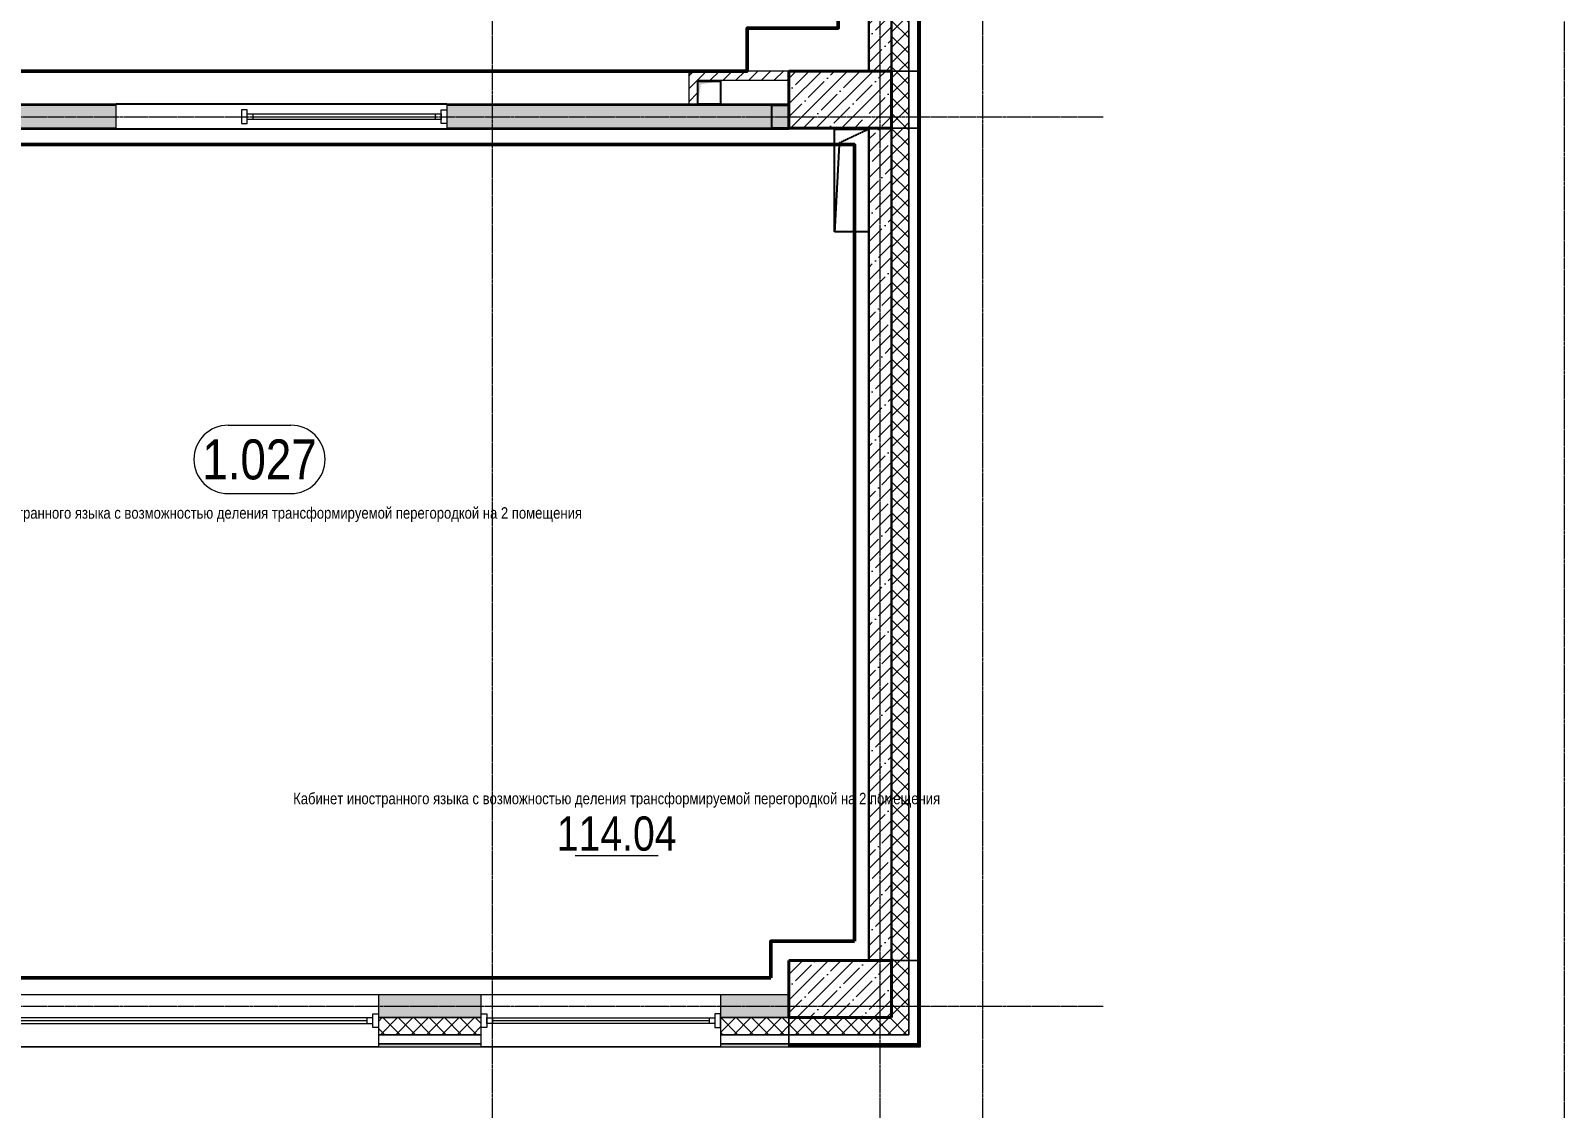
# Model space of a CAD drawing. Header units: millimetres. Extents: x -7155 to 483283, y -227682 to 148426.
# Drawn here: x 20150 to 33600, y 12604 to 22054 of the extents above; entities that cross this region are included whole.
import ezdxf
from ezdxf.enums import TextEntityAlignment as Align

# ---------------------------------------------------------------- set-up
doc = ezdxf.new("R2010")
doc.units = ezdxf.units.MM
for name, pattern in [('CENTER2', [28.575, 19.05, -3.175, 3.175, -3.175]), ('HIDDEN', [9.525, 6.35, -3.175]), ('HIDDEN2', [4.7625, 3.175, -1.5875])]:
    doc.linetypes.add(name, pattern=pattern)
doc.layers.get('Defpoints').update_dxf_attribs({"color": 140})
for name, color, linetype, lineweight, true_color in [('A-AREA', 7, 'Continuous', 15, 0x7f7f7f), ('АР_Оси_РД_100', 7, 'Continuous', 0, 0x525252), ('РД_Витраж_вн', 7, 'Continuous', 25, 0x148aff), ('РД_Оси_100', 7, 'Continuous', 0, 0x525252), ('РД_проем_инж перемыч_фахверк', 7, 'Continuous', 18, 0xff1f1f)]:
    doc.layers.add(name, color=color, linetype=linetype, lineweight=lineweight, true_color=true_color)
for name, color, linetype, lineweight in [('A-Wall_Материал_Газоблок_Контур', 250, 'Continuous', 0), ('АР_Area', 5, 'Continuous', 5), ('АР_Колонны', 70, 'Continuous', 30), ('АР_Окна', 4, 'Continuous', 5), ('АР_площадь пом', 5, 'Continuous', 5), ('АР_Стены ЖБ', 7, 'Continuous', 30), ('АР_Стены ПЕНОблок', 52, 'Continuous', 20), ('АР_Тонкая', 254, 'Continuous', 5), ('АР_Утеплитель', 31, 'Continuous', 0), ('АР_Штриховка', 8, 'Continuous', 0)]:
    doc.layers.add(name, color=color, linetype=linetype, lineweight=lineweight)
doc.layers.add('РД_Проем', color=230, linetype='Continuous', lineweight=0, plot=False)
doc.styles.add('style1', font='ARIALN.TTF')
pattern_1 = [(360, (-4e-12, 0), (4e-17, 1), [])]

# ---------------------------------------------------------------- blocks, each defined once
blk = doc.blocks.new('СОШ_2200_АР_ОСИ_М100_28.05.24')
at = {"layer": 'АР_Оси_РД_100', "linetype": 'CENTER2'}
for p, q in [((24200, -6155), (24200, 139938.679)), ((27600, -6155), (27600, 139938.679)), ((-5954.958, 21300), (29555, 21300)), ((-5954.958, 13500), (29555, 13500))]:
    blk.add_line(p, q, dxfattribs=at)
for points in [[(28500, -6155), (28500, 139938.679)], [(33600, 139938.679), (33600, -6155)]]:
    blk.add_lwpolyline(points, dxfattribs=at)
blk = doc.blocks.new('MOK-МаркаПом_овал_ареал')
for p, q in [((-2.75, 3), (2.75, 3)), ((-2.75, -3), (2.75, -3))]:
    blk.add_line(p, q)
for centre, radius, start, end in [((-2.75, 0), 3, 90, 270), ((2.75, 0), 3, 270, 90), ((-3.75, 0), 3.5, 0, 0.001)]:
    blk.add_arc(centre, radius, start, end)
at = {"color": 0, "style": 'style1'}
blk.add_attdef('АР-ПОМЕЩЕНИЕ:НОМЕР', text='', height=3.5, dxfattribs=at).set_placement((0, 0), align=Align.MIDDLE)
blk = doc.blocks.new('MOK-МаркаПомещения1')
at = {"layer": 'A-AREA', "color": 0}
blk.add_line((-3.65, -1.94), (3.65, -1.94), dxfattribs=at)
at = {"layer": 'A-AREA', "color": 0, "style": 'style1'}
blk.add_attdef('АР-ПОМЕЩЕНИЕ:ПЛОЩАДЬ', text='', height=3, dxfattribs=at).set_placement((0, 0), align=Align.MIDDLE)

msp = doc.modelspace()

# ---------------------------------------------------------------- hatches: boundary and pattern name
at = {"layer": 'АР_Штриховка', "linetype": 'Continuous', "lineweight": 0, "true_color": 0x000000}
h = msp.add_hatch(dxfattribs=at)
h.set_pattern_fill('ANSI35', color=18, scale=25, angle=-360, style=0)
h.paths.add_polyline_path([(27700, 26000), (27500, 26000), (27500, 21700), (27700, 21700)], flags=0)
h = msp.add_hatch(dxfattribs=at)
h.set_pattern_fill('ANSI37', color=18, scale=30, angle=-360, style=0)
h.paths.add_polyline_path([(27850, 26000), (27700, 26000), (27700, 21700), (27850, 21700)], flags=0)
h = msp.add_hatch(dxfattribs=at)
h.set_pattern_fill('_U', color=18, angle=-360, style=0, pattern_type=0)
h.set_pattern_definition([(360, (-7e-12, 0), (4e-17, 1), [])])
h.paths.add_polyline_path([(27955, 26000), (27930, 26000), (27930, 21700), (27955, 21700)], flags=0)
at = {"layer": 'АР_Штриховка', "linetype": 'Continuous', "lineweight": 0, "ltscale": 0.5, "true_color": 0x000000}
h = msp.add_hatch(dxfattribs=at)
h.set_pattern_fill('ANSI31', color=18, scale=25, angle=-360, style=0)
h.paths.add_polyline_path([(26001, 21620), (25921, 21700), (25921, 21410), (26001, 21410)], flags=0)
h = msp.add_hatch(dxfattribs=at)
h.set_pattern_fill('ANSI31', color=18, scale=25, style=0)
h.paths.add_polyline_path([(26800, 21620), (26800, 21700), (25921, 21700), (26001, 21620)], flags=0)
at = {"layer": 'АР_Штриховка', "linetype": 'Continuous', "lineweight": 5, "true_color": 0x000000}
h = msp.add_hatch(dxfattribs=at)
h.set_pattern_fill('ANSI35', color=18, scale=25, angle=1.3e-14, style=0)
h.paths.add_polyline_path([(27700, 21200), (27700, 21700), (26800, 21700), (26800, 21200)], flags=0)
at = {"layer": 'АР_Штриховка', "linetype": 'Continuous', "lineweight": 0, "true_color": 0x000000}
h = msp.add_hatch(dxfattribs=at)
h.set_pattern_fill('ANSI37', color=18, scale=30, angle=-360, style=0)
h.paths.add_polyline_path([(27850, 21700), (27700, 21700), (27700, 21200), (27850, 21200)], flags=0)
h = msp.add_hatch(dxfattribs=at)
h.set_pattern_fill('_U', color=18, angle=-360, style=0, pattern_type=0)
h.set_pattern_definition(pattern_1)
h.paths.add_polyline_path([(27955, 21700), (27930, 21700), (27930, 21200), (27955, 21200)], flags=0)
h = msp.add_hatch(dxfattribs=at)
h.set_pattern_fill('AR-CONC', color=18, angle=45, style=0)
h.paths.add_polyline_path([(19900, 21400), (19900, 21200), (20900, 21200), (20900, 21400)], flags=0)
h.paths.add_polyline_path([(23800, 21400), (23800, 21200), (26800, 21200), (26800, 21400)], flags=0)
h = msp.add_hatch(dxfattribs=at)
h.set_pattern_fill('ANSI35', color=18, scale=25, angle=-360, style=0)
h.paths.add_polyline_path([(27700, 21200), (27500, 21200), (27500, 13900), (27700, 13900)], flags=0)
h = msp.add_hatch(dxfattribs=at)
h.set_pattern_fill('ANSI37', color=18, scale=30, angle=-360, style=0)
h.paths.add_polyline_path([(27850, 21200), (27700, 21200), (27700, 13900), (27850, 13900)], flags=0)
h = msp.add_hatch(dxfattribs=at)
h.set_pattern_fill('_U', color=18, angle=-360, style=0, pattern_type=0)
h.set_pattern_definition(pattern_1)
h.paths.add_polyline_path([(27955, 21200), (27930, 21200), (27930, 13900), (27955, 13900)], flags=0)
at = {"layer": 'АР_Штриховка', "linetype": 'Continuous', "lineweight": 5, "true_color": 0x000000}
h = msp.add_hatch(dxfattribs=at)
h.set_pattern_fill('ANSI35', color=18, scale=25, angle=1.3e-14, style=0)
h.paths.add_polyline_path([(27700, 13400), (27700, 13900), (26800, 13900), (26800, 13400)], flags=0)
at = {"layer": 'АР_Штриховка', "linetype": 'Continuous', "lineweight": 0, "true_color": 0x000000}
h = msp.add_hatch(dxfattribs=at)
h.set_pattern_fill('ANSI37', color=18, scale=30, angle=-360, style=0)
h.paths.add_polyline_path([(27850, 13900), (27700, 13900), (27700, 13400), (27850, 13250)], flags=0)
h = msp.add_hatch(dxfattribs=at)
h.set_pattern_fill('_U', color=18, angle=-360, style=0, pattern_type=0)
h.set_pattern_definition(pattern_1)
h.paths.add_polyline_path([(27955, 13900), (27930, 13900), (27930, 13170), (27955, 13145)], flags=0)
h = msp.add_hatch(dxfattribs=at)
h.set_pattern_fill('AR-CONC', color=18, angle=-360, style=0)
h.paths.add_polyline_path([(26800, 13400), (26800, 13600), (26200, 13600), (26200, 13400)], flags=0)
h.paths.add_polyline_path([(24100, 13400), (24100, 13600), (23200, 13600), (23200, 13400)], flags=0)
h.paths.add_polyline_path([(19900, 13400), (19900, 13600), (19000, 13600), (19000, 13400)], flags=0)
h.paths.add_polyline_path([(17800, 13400), (17800, 13600), (16600, 13600), (16600, 13400)], flags=0)
h.paths.add_polyline_path([(13300, 13400), (13300, 13600), (11800, 13600), (11800, 13400)], flags=0)
h.paths.add_polyline_path([(10600, 13400), (10600, 13600), (9700, 13600), (9700, 13400)], flags=0)
h.paths.add_polyline_path([(8200, 13400), (8200, 13600), (7900, 13600), (7900, 13400)], flags=0)
h = msp.add_hatch(dxfattribs=at)
h.set_pattern_fill('ANSI37', color=18, scale=30, angle=-360, style=0)
h.paths.add_polyline_path([(26800, 13250), (26800, 13400), (26200, 13400), (26200, 13250)], flags=0)
h.paths.add_polyline_path([(24100, 13250), (24100, 13400), (23200, 13400), (23200, 13250)], flags=0)
h.paths.add_polyline_path([(19900, 13250), (19900, 13400), (19000, 13400), (19000, 13250)], flags=0)
h.paths.add_polyline_path([(17800, 13250), (17800, 13400), (16600, 13400), (16600, 13250)], flags=0)
h.paths.add_polyline_path([(13300, 13250), (13300, 13400), (11800, 13400), (11800, 13250)], flags=0)
h.paths.add_polyline_path([(10600, 13250), (10600, 13400), (9700, 13400), (9700, 13250)], flags=0)
h.paths.add_polyline_path([(8200, 13250), (8200, 13400), (7900, 13400), (7900, 13250)], flags=0)
h = msp.add_hatch(dxfattribs=at)
h.set_pattern_fill('ANSI37', color=18, scale=30, angle=360, style=0)
h.paths.add_polyline_path([(27850, 13250), (27700, 13400), (26800, 13400), (26800, 13250)], flags=0)
h = msp.add_hatch(dxfattribs=at)
h.set_pattern_fill('_U', color=18, angle=-360, style=0, pattern_type=0)
h.set_pattern_definition([(360, (-1e-11, 3e-11), (4e-16, 1), [])])
h.paths.add_polyline_path([(26800, 13145), (26800, 13170), (26200, 13170), (26200, 13145)], flags=0)
h.paths.add_polyline_path([(24100, 13145), (24100, 13170), (23200, 13170), (23200, 13145)], flags=0)
h.paths.add_polyline_path([(19900, 13145), (19900, 13170), (19000, 13170), (19000, 13145)], flags=0)
h.paths.add_polyline_path([(17800, 13145), (17800, 13170), (16600, 13170), (16600, 13145)], flags=0)
h.paths.add_polyline_path([(13300, 13145), (13300, 13170), (11800, 13170), (11800, 13145)], flags=0)
h.paths.add_polyline_path([(10600, 13145), (10600, 13170), (9700, 13170), (9700, 13145)], flags=0)
h.paths.add_polyline_path([(8200, 13145), (8200, 13170), (7900, 13170), (7900, 13145)], flags=0)
h = msp.add_hatch(dxfattribs=at)
h.set_pattern_fill('_U', color=18, angle=360, style=0, pattern_type=0)
h.set_pattern_definition([(360, (0, 0), (0, 1), [])])
h.paths.add_polyline_path([(27955, 13145), (27930, 13170), (26800, 13170), (26800, 13145)], flags=0)

# ---------------------------------------------------------------- linework, layer by layer
at = {"color": 18, "linetype": 'Continuous', "true_color": 0x000000}
for p, q in [((26001, 21411), (26001, 21611)), ((26001, 21611), (26201, 21611)), ((26201, 21611), (26201, 21411)), ((26201, 21411), (26001, 21411)), ((26650, 21200), (26650, 21400)), ((26650, 21400), (26800, 21400)), ((26800, 21400), (26800, 21200)), ((26800, 21200), (26650, 21200))]:
    msp.add_line(p, q, dxfattribs=at)
at = {"color": 18, "linetype": 'HIDDEN', "ltscale": 0.07, "true_color": 0x000000}
for p, q in [((27200, 21190), (27500, 21190)), ((27200, 20290), (27200, 21190)), ((27500, 21190), (27241, 21069)), ((27500, 21190), (27500, 20290)), ((27241, 21069), (27200, 20290)), ((27500, 20290), (27200, 20290))]:
    msp.add_line(p, q, dxfattribs=at)
at = {"color": 1, "lineweight": 50}
for points in [[(12013, 13770), (8049, 13770), (8049, 23114), (8049, 23114), (340, 23121), (340, 26400), (8107, 26400), (8107, 38493), (11900, 38493), (11906, 33940), (11084, 33940), (11084, 32130), (11084, 25094), (20554, 25094), (20520, 26066), (26487, 26066), (26487, 25653), (27232, 25653), (27232, 22077), (26434, 22077), (26434, 21700), (11906, 21700), (11906, 13770)], [(26640, 13748), (12538, 13748), (12538, 21055), (27374, 21055), (27374, 14070)], [(26640, 13748), (26640, 14070), (27374, 14070)]]:
    msp.add_lwpolyline(points, dxfattribs=at)
at = {"color": 18, "linetype": 'Continuous', "true_color": 0x000000}
for points in [[(26001, 21411), (26001, 21611), (26028, 21584), (26201, 21611)], [(26650, 21200), (26650, 21400), (26725, 21300), (26800, 21400)]]:
    msp.add_solid(points, dxfattribs=at)
at = {"layer": 'A-Wall_Материал_Газоблок_Контур', "color": 18, "linetype": 'Continuous', "lineweight": 0, "true_color": 0x000000}
for p, q in [((23200, 13600), (19900, 13600)), ((26200, 13600), (24100, 13600)), ((19900, 13145), (23200, 13145)), ((24100, 13145), (26200, 13145))]:
    msp.add_line(p, q, dxfattribs=at)
at = {"layer": 'АР_Колонны', "color": 18, "linetype": 'HIDDEN2', "lineweight": 25, "true_color": 0x000000}
for p, q in [((26800, 21700), (27700, 21700)), ((26800, 21200), (26800, 21700)), ((27700, 21700), (27700, 21200)), ((27700, 21200), (26800, 21200)), ((26800, 13900), (27700, 13900)), ((26800, 13400), (26800, 13900)), ((27700, 13900), (27700, 13400)), ((27700, 13400), (26800, 13400))]:
    msp.add_line(p, q, dxfattribs=at)
at = {"layer": 'АР_Колонны', "color": 18, "linetype": 'Continuous', "lineweight": 30, "true_color": 0x000000}
for p, q in [((26800, 21700), (26800, 21200)), ((27700, 21700), (26800, 21700)), ((27700, 21200), (27700, 21700)), ((26800, 21200), (27700, 21200)), ((26800, 13900), (26800, 13400)), ((27700, 13900), (26800, 13900)), ((27700, 13400), (27700, 13900)), ((26800, 13400), (27700, 13400))]:
    msp.add_line(p, q, dxfattribs=at)
at = {"layer": 'АР_Окна', "color": 18, "linetype": 'Continuous', "lineweight": 5, "true_color": 0x000000}
for p, q in [((22000, 21410), (23800, 21410)), ((22100, 21275), (22100, 21325)), ((22100, 21300), (23700, 21300)), ((23700, 21275), (23700, 21325)), ((22000, 21190), (23800, 21190)), ((23200, 13600), (19900, 13600)), ((26200, 13600), (24100, 13600)), ((23100, 13373), (20000, 13373)), ((23100, 13348), (23100, 13398)), ((24200, 13398), (24200, 13348)), ((26100, 13373), (24200, 13373)), ((26100, 13398), (26100, 13348)), ((23200, 13145), (19900, 13145)), ((26200, 13145), (24100, 13145))]:
    msp.add_line(p, q, dxfattribs=at)
for points in [[(22050, 21360), (22000, 21360), (22000, 21240), (22050, 21240)], [(22050, 21275), (22050, 21325), (23750, 21325), (23750, 21275)], [(23750, 21360), (23800, 21360), (23800, 21240), (23750, 21240)], [(23150, 13348), (23150, 13398), (19950, 13398), (19950, 13348)], [(23150, 13433), (23200, 13433), (23200, 13313), (23150, 13313)], [(24150, 13313), (24100, 13313), (24100, 13433), (24150, 13433)], [(26150, 13398), (26150, 13348), (24150, 13348), (24150, 13398)], [(26150, 13313), (26200, 13313), (26200, 13433), (26150, 13433)]]:
    msp.add_lwpolyline(points, close=True, dxfattribs=at)
at = {"layer": 'АР_Стены ЖБ', "color": 18, "linetype": 'Continuous', "lineweight": 30, "true_color": 0x000000}
for p, q in [((27500, 26000), (27500, 21700)), ((27700, 21700), (27700, 26000)), ((27500, 21700), (27700, 21700)), ((27700, 21200), (27500, 21200)), ((27500, 21200), (27500, 13900)), ((27700, 13900), (27700, 21200)), ((27500, 13900), (27700, 13900))]:
    msp.add_line(p, q, dxfattribs=at)
at = {"layer": 'АР_Стены ЖБ', "color": 18, "linetype": 'Continuous', "lineweight": 40, "true_color": 0x000000}
for p, q in [((27700, 21700), (26800, 21700)), ((26800, 21700), (26800, 21200)), ((27700, 21200), (27700, 21700)), ((26800, 21200), (27700, 21200)), ((27700, 13900), (26800, 13900)), ((26800, 13900), (26800, 13400)), ((27700, 13400), (27700, 13900)), ((26800, 13400), (27700, 13400))]:
    msp.add_line(p, q, dxfattribs=at)
at = {"layer": 'АР_Стены ПЕНОблок', "color": 18, "linetype": 'Continuous', "lineweight": 20, "true_color": 0x000000}
for p, q in [((25921, 21700), (25921, 21410)), ((26800, 21700), (25921, 21700)), ((26800, 21620), (26800, 21700)), ((26001, 21410), (26001, 21620)), ((26001, 21620), (26800, 21620)), ((20900, 21400), (19900, 21400)), ((20900, 21200), (20900, 21400)), ((23800, 21400), (23800, 21200)), ((26800, 21400), (23800, 21400)), ((25921, 21410), (26001, 21410)), ((26800, 21200), (26800, 21400)), ((19900, 21200), (20900, 21200)), ((23800, 21200), (26800, 21200)), ((24100, 13600), (23200, 13600)), ((23200, 13600), (23200, 13400)), ((24100, 13400), (24100, 13600)), ((26800, 13600), (26200, 13600)), ((26200, 13600), (26200, 13400)), ((26800, 13400), (26800, 13600)), ((23200, 13400), (24100, 13400)), ((26200, 13400), (26800, 13400))]:
    msp.add_line(p, q, dxfattribs=at)
at = {"layer": 'АР_Тонкая', "color": 18, "linetype": 'Continuous', "lineweight": 5, "true_color": 0x000000}
for p, q in [((27850, 26000), (27850, 21700)), ((27930, 21700), (27930, 26000)), ((27930, 26000), (27930, 21700)), ((27955, 21700), (27955, 26000)), ((27850, 21700), (27930, 21700)), ((27930, 21700), (27850, 21700)), ((27850, 21700), (27850, 21200)), ((27930, 21700), (27955, 21700)), ((27930, 21200), (27930, 21700)), ((27955, 21700), (27930, 21700)), ((27930, 21700), (27930, 21200)), ((27955, 21200), (27955, 21700)), ((27930, 21200), (27850, 21200)), ((27850, 21200), (27850, 13900)), ((27850, 21200), (27930, 21200)), ((27930, 13900), (27930, 21200)), ((27955, 21200), (27930, 21200)), ((27930, 21200), (27930, 13900)), ((27930, 21200), (27955, 21200)), ((27955, 13900), (27955, 21200)), ((27850, 13900), (27930, 13900)), ((27930, 13900), (27850, 13900)), ((27850, 13900), (27850, 13250)), ((27930, 13900), (27955, 13900)), ((27930, 13170), (27930, 13900)), ((27955, 13900), (27930, 13900)), ((27930, 13900), (27930, 13170)), ((27955, 13145), (27955, 13900)), ((24100, 13250), (23200, 13250)), ((23200, 13250), (23200, 13170)), ((24100, 13170), (24100, 13250)), ((26800, 13250), (26200, 13250)), ((26200, 13250), (26200, 13170)), ((26800, 13170), (26800, 13250)), ((27850, 13250), (26800, 13250)), ((26800, 13250), (26800, 13170)), ((23200, 13170), (24100, 13170)), ((24100, 13170), (23200, 13170)), ((23200, 13170), (23200, 13145)), ((23200, 13145), (24100, 13145)), ((24100, 13145), (24100, 13170)), ((26200, 13170), (26800, 13170)), ((26800, 13170), (26200, 13170)), ((26200, 13170), (26200, 13145)), ((26200, 13145), (26800, 13145)), ((26800, 13145), (26800, 13170)), ((26800, 13170), (27930, 13170)), ((27930, 13170), (26800, 13170)), ((26800, 13170), (26800, 13145)), ((26800, 13145), (27955, 13145))]:
    msp.add_line(p, q, dxfattribs=at)
at = {"layer": 'АР_Тонкая', "color": 18, "linetype": 'Continuous', "lineweight": 0, "true_color": 0x000000}
for p, q in [((20900, 21410), (19900, 21410)), ((19900, 21400), (20900, 21400)), ((20900, 21400), (20900, 21410)), ((23800, 21410), (23800, 21400)), ((26800, 21410), (23800, 21410)), ((23800, 21400), (26800, 21400)), ((26800, 21400), (26800, 21410)), ((20900, 21200), (19900, 21200)), ((19900, 21190), (20900, 21190)), ((20900, 21190), (20900, 21200)), ((23800, 21200), (23800, 21190)), ((26800, 21200), (23800, 21200)), ((23800, 21190), (26800, 21190)), ((26800, 21190), (26800, 21200))]:
    msp.add_line(p, q, dxfattribs=at)
at = {"layer": 'АР_Утеплитель', "color": 18, "linetype": 'Continuous', "lineweight": 0, "true_color": 0x000000}
for p, q in [((27700, 26000), (27700, 21700)), ((27850, 21700), (27850, 26000)), ((27700, 21700), (27850, 21700)), ((27850, 21700), (27700, 21700)), ((27700, 21700), (27700, 21200)), ((27850, 21200), (27850, 21700)), ((27850, 21200), (27700, 21200)), ((27700, 21200), (27700, 13900)), ((27700, 21200), (27850, 21200)), ((27850, 13900), (27850, 21200)), ((27700, 13900), (27850, 13900)), ((27850, 13900), (27700, 13900)), ((27700, 13900), (27700, 13400)), ((27850, 13250), (27850, 13900)), ((24100, 13400), (23200, 13400)), ((23200, 13400), (23200, 13250)), ((24100, 13250), (24100, 13400)), ((26800, 13400), (26200, 13400)), ((26200, 13400), (26200, 13250)), ((26800, 13250), (26800, 13400)), ((27700, 13400), (26800, 13400)), ((26800, 13400), (26800, 13250)), ((23200, 13250), (24100, 13250)), ((26200, 13250), (26800, 13250)), ((26800, 13250), (27850, 13250))]:
    msp.add_line(p, q, dxfattribs=at)
at = {"layer": 'РД_Витраж_вн', "color": 18, "linetype": 'Continuous', "lineweight": 25, "true_color": 0x000000}
for p, q in [((23800, 21410), (20900, 21410)), ((23800, 21190), (20900, 21190))]:
    msp.add_line(p, q, dxfattribs=at)
at = {"layer": 'РД_Проем', "color": 18, "linetype": 'Continuous', "lineweight": 0, "true_color": 0x000000}
for p, q in [((23800, 21410), (20900, 21410)), ((23800, 21190), (20900, 21190))]:
    msp.add_line(p, q, dxfattribs=at)
at = {"layer": 'РД_проем_инж перемыч_фахверк', "color": 18, "linetype": 'Continuous', "lineweight": 18, "true_color": 0x000000}
for p, q in [((20900, 21410), (23800, 21410)), ((20900, 21190), (23800, 21190))]:
    msp.add_line(p, q, dxfattribs=at)

# ---------------------------------------------------------------- block references
at = {"layer": 'АР_Area', "color": 18, "linetype": 'Continuous', "lineweight": 5, "true_color": 0x000000}
ref = msp.add_blockref('MOK-МаркаПом_овал_ареал', (22157, 18295), dxfattribs=dict(at, xscale=100, yscale=100, zscale=100))
ref.add_attrib('АР-ПОМЕЩЕНИЕ:НОМЕР', '1.027', dxfattribs={"layer": '0', "color": 0, "height": 350, "style": 'style1'}).set_placement((22157, 18295), align=Align.MIDDLE)
ref.add_attrib('АР-ПОМЕЩЕНИЕ:НАИМЕНОВАНИЕ', 'Кабинет иностранного языка с возможностью деления трансформируемой перегородкой на 2 помещения', dxfattribs={"layer": 'Defpoints', "color": 2, "height": 100, "style": 'style1'}).set_placement((22148, 17814), align=Align.MIDDLE)
at = {"layer": 'АР_площадь пом', "color": 18, "linetype": 'Continuous', "lineweight": 5, "true_color": 0x000000}
ref = msp.add_blockref('MOK-МаркаПомещения1', (25289, 15014), dxfattribs=dict(at, xscale=100, yscale=100, zscale=100))
ref.add_attrib('АР-ПОМЕЩЕНИЕ:НАИМЕНОВАНИЕ', 'Кабинет иностранного языка с возможностью деления трансформируемой перегородкой на 2 помещения', dxfattribs={"layer": 'Defpoints', "height": 100, "style": 'style1'}).set_placement((25289, 15310), align=Align.MIDDLE)
ref.add_attrib('АР-ПОМЕЩЕНИЕ:ПЛОЩАДЬ', '114.04', dxfattribs={"layer": 'A-AREA', "color": 0, "height": 300, "style": 'style1'}).set_placement((25289, 15014), align=Align.MIDDLE)
at = {"layer": 'РД_Оси_100'}
msp.add_blockref('СОШ_2200_АР_ОСИ_М100_28.05.24', (0, 0), dxfattribs=at)

doc.saveas('drawing.dxf')
